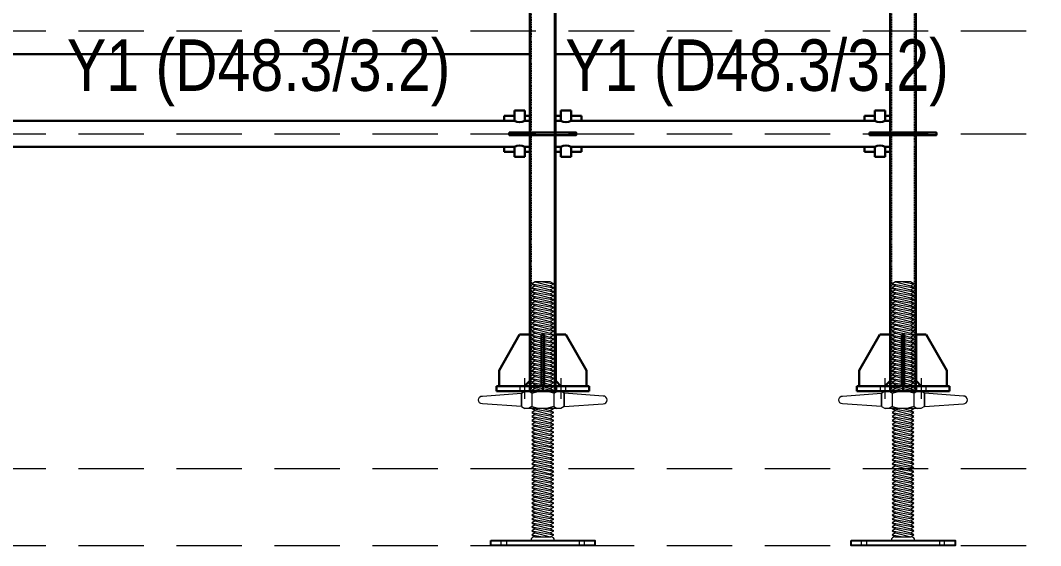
# Model space of a CAD drawing. Header units: millimetres. Extents: x 1500 to 3333, y 525 to 1954.
# Drawn here: x 2936.6 to 3134.8, y 1109.4 to 1211.4 of the extents above; entities that cross this region are included whole.
import ezdxf

# ---------------------------------------------------------------- set-up
doc = ezdxf.new("R2010")
doc.units = ezdxf.units.MM
for name, pattern in [('ACAD_ISO03W100', [30, 12, -18]), ('ACAD_ISO04W100', [30, 24, -3, 0, -3]), ('DASHED', [19.05, 12.7, -6.35]), ('HIDDEN2', [0.1875, 0.125, -0.0625])]:
    doc.linetypes.add(name, pattern=pattern)
for name, color, linetype, lineweight in [('AKS CIZGISI (BEYKENT)', 252, 'DASHED', 20), ('BOLT', 5, 'Continuous', 20), ('CHS 60.3x5.0', 171, 'Continuous', 20), ('OLCU (BEYKENT)', 14, 'Continuous', 20), ('Part', 2, 'Continuous', 25), ('Part_Hidden', 7, 'Continuous', 25), ('PLATE', 7, 'Continuous', 25), ('TOPUK TAHTASI', 9, 'Continuous', 15), ('WELD', 7, 'Continuous', 20), ('YATAY-KORKULUK', 210, 'ACAD_ISO04W100', 30), ('YAZI (BEYKENT)', 140, 'Continuous', 20)]:
    doc.layers.add(name, color=color, linetype=linetype, lineweight=lineweight)
doc.styles.add('YAZI (BEYKENT)', font='')
doc.styles.get('YAZI (BEYKENT)').set_extended_font_data('Bahnschrift Light Condensed')

# ---------------------------------------------------------------- blocks, each defined once
blk = doc.blocks.new('*U18')
at = {"layer": 'BOLT', "linetype": 'Continuous', "lineweight": 0}
for p, q in [((121.46, 32.5), (121.46, 28.5)), ((121.46, 32.5), (121.46, 28.5)), ((128.54, 32.5), (128.54, 28.5)), ((128.54, 32.5), (128.54, 28.5)), ((120.56, 31), (120.56, 30)), ((120.56, 31), (120.56, 30)), ((122.36, 31), (122.36, 30)), ((122.36, 31), (122.36, 30)), ((127.64, 31), (127.64, 30)), ((127.64, 31), (127.64, 30)), ((129.44, 31), (129.44, 30)), ((129.44, 31), (129.44, 30))]:
    blk.add_line(p, q, dxfattribs=at)
at = {"layer": 'BOLT', "ltscale": 0.04}
for p, q in [((120.84, 29.61), (121.52, 30)), ((122.88, 30), (121.52, 30)), ((122.88, 29.61), (122.2, 30)), ((122.88, 29.61), (124.29, 30)), ((127.12, 30), (122.88, 30)), ((127.12, 29.61), (125.71, 30)), ((127.12, 29.61), (127.8, 30)), ((128.48, 30), (127.12, 30)), ((129.16, 29.61), (128.48, 30)), ((120.84, 26.99), (120.84, 29.61)), ((122.88, 29.61), (122.88, 26.99)), ((127.12, 29.61), (127.12, 26.99)), ((129.16, 26.99), (129.16, 29.61)), ((120.84, 26.99), (121.52, 26.6)), ((128.48, 26.6), (121.52, 26.6)), ((122.88, 26.99), (122.2, 26.6)), ((122.88, 26.99), (124.29, 26.6)), ((122.88, 25.85), (127.12, 25.09)), ((122.98, 26.6), (127.12, 25.85)), ((123.54, 26.24), (126.46, 25.47)), ((125.07, 26.6), (126.46, 26.24)), ((127.12, 26.99), (125.71, 26.6)), ((127.12, 26.99), (127.8, 26.6)), ((129.16, 26.99), (128.48, 26.6)), ((122.88, 25.09), (127.12, 24.32)), ((122.88, 24.32), (127.12, 23.55)), ((123.54, 25.47), (126.46, 24.7)), ((123.54, 24.7), (126.46, 23.94)), ((123.54, 23.94), (126.46, 23.17)), ((122.88, 23.55), (127.12, 22.79)), ((122.88, 22.79), (127.12, 22.02)), ((122.88, 22.02), (127.12, 21.26)), ((123.54, 23.17), (126.46, 22.4)), ((123.54, 22.4), (126.46, 21.64)), ((122.88, 21.26), (127.12, 20.49)), ((122.88, 20.49), (127.12, 19.72)), ((123.54, 21.64), (126.46, 20.87)), ((123.54, 20.87), (126.46, 20.11)), ((123.54, 20.11), (126.46, 19.34)), ((122.88, 19.72), (127.12, 18.96)), ((122.88, 18.96), (127.12, 18.19)), ((122.88, 18.19), (127.12, 17.42)), ((123.54, 19.34), (126.46, 18.57)), ((123.54, 18.57), (126.46, 17.81)), ((122.88, 17.42), (127.12, 16.66)), ((122.88, 16.66), (127.12, 15.89)), ((122.88, 15.89), (127.12, 15.12)), ((123.54, 17.81), (126.46, 17.04)), ((123.54, 17.04), (126.46, 16.27)), ((123.54, 16.27), (126.46, 15.51)), ((122.88, 15.12), (127.12, 14.36)), ((122.88, 14.36), (127.12, 13.59)), ((123.54, 15.51), (126.46, 14.74)), ((123.54, 14.74), (126.46, 13.97)), ((123.54, 13.97), (126.46, 13.21)), ((122.88, 13.59), (127.12, 12.82)), ((122.88, 12.82), (127.12, 12.06)), ((122.88, 12.06), (127.12, 11.29)), ((123.54, 13.21), (126.46, 12.44)), ((123.54, 12.44), (126.46, 11.67)), ((122.88, 11.29), (127.12, 10.53)), ((122.88, 10.53), (127.12, 9.76)), ((123.54, 11.67), (126.46, 10.91)), ((123.54, 10.91), (126.46, 10.14)), ((123.54, 10.14), (126.46, 9.38)), ((122.88, 9.76), (127.12, 8.99)), ((122.88, 8.99), (127.12, 8.23)), ((122.88, 8.23), (127.12, 7.46)), ((123.54, 9.38), (126.46, 8.61)), ((123.54, 8.61), (126.46, 7.84)), ((122.88, 7.46), (127.12, 6.69)), ((122.88, 6.69), (127.12, 5.93)), ((123.54, 7.84), (126.46, 7.08)), ((123.54, 7.08), (126.46, 6.31)), ((123.54, 6.31), (126.46, 5.54)), ((122.88, 5.93), (127.12, 5.16)), ((122.88, 5.16), (127.12, 4.39)), ((122.88, 4.39), (127.12, 3.63)), ((123.54, 5.54), (126.46, 4.78)), ((123.54, 4.78), (126.46, 4.01)), ((123.54, 4.01), (126.46, 3.24)), ((122.88, 3.63), (127.12, 2.86)), ((122.88, 2.86), (127.12, 2.09)), ((122.88, 2.09), (124.96, 1.72)), ((123.54, 3.24), (126.46, 2.48)), ((123.54, 2.48), (126.44, 1.72)), ((123.43, 1.01), (126.57, 1.01))]:
    blk.add_line(p, q, dxfattribs=at)
for points in [[(120.84, 29.61), (120.84, 26.99), (113.26, 27.54, -1), (113.26, 29.06)], [(129.16, 29.61), (129.16, 26.99), (136.74, 27.54, 1), (136.74, 29.06)]]:
    blk.add_lwpolyline(points, format="xyb", close=True, dxfattribs=at)
for points in [[(123.54, 26.24), (122.88, 25.85), (123.54, 25.47)], [(122.91, 26.6), (123.54, 26.24)], [(126.46, 26.24), (127.09, 26.6)], [(126.46, 25.47), (127.12, 25.85), (126.46, 26.24)], [(123.54, 25.47), (122.88, 25.09), (123.54, 24.7)], [(123.54, 24.7), (122.88, 24.32), (123.54, 23.94)], [(123.54, 23.94), (122.88, 23.55), (123.54, 23.17)], [(126.46, 24.7), (127.12, 25.09), (126.46, 25.47)], [(126.46, 23.94), (127.12, 24.32), (126.46, 24.7)], [(126.46, 23.17), (127.12, 23.55), (126.46, 23.94)], [(123.54, 23.17), (122.88, 22.79), (123.54, 22.4)], [(123.54, 22.4), (122.88, 22.02), (123.54, 21.64)], [(126.46, 22.4), (127.12, 22.79), (126.46, 23.17)], [(126.46, 21.64), (127.12, 22.02), (126.46, 22.4)], [(123.54, 21.64), (122.88, 21.26), (123.54, 20.87)], [(123.54, 20.87), (122.88, 20.49), (123.54, 20.11)], [(123.54, 20.11), (122.88, 19.72), (123.54, 19.34)], [(126.46, 20.87), (127.12, 21.26), (126.46, 21.64)], [(126.46, 20.11), (127.12, 20.49), (126.46, 20.87)], [(126.46, 19.34), (127.12, 19.72), (126.46, 20.11)], [(123.54, 19.34), (122.88, 18.96), (123.54, 18.57)], [(123.54, 18.57), (122.88, 18.19), (123.54, 17.81)], [(126.46, 18.57), (127.12, 18.96), (126.46, 19.34)], [(126.46, 17.81), (127.12, 18.19), (126.46, 18.57)], [(123.54, 17.81), (122.88, 17.42), (123.54, 17.04)], [(123.54, 17.04), (122.88, 16.66), (123.54, 16.27)], [(123.54, 16.27), (122.88, 15.89), (123.54, 15.51)], [(126.46, 17.04), (127.12, 17.42), (126.46, 17.81)], [(126.46, 16.27), (127.12, 16.66), (126.46, 17.04)], [(126.46, 15.51), (127.12, 15.89), (126.46, 16.27)], [(123.54, 15.51), (122.88, 15.12), (123.54, 14.74)], [(123.54, 14.74), (122.88, 14.36), (123.54, 13.97)], [(123.54, 13.97), (122.88, 13.59), (123.54, 13.21)], [(126.46, 14.74), (127.12, 15.12), (126.46, 15.51)], [(126.46, 13.97), (127.12, 14.36), (126.46, 14.74)], [(126.46, 13.21), (127.12, 13.59), (126.46, 13.97)], [(123.54, 13.21), (122.88, 12.82), (123.54, 12.44)], [(123.54, 12.44), (122.88, 12.06), (123.54, 11.67)], [(126.46, 12.44), (127.12, 12.82), (126.46, 13.21)], [(126.46, 11.67), (127.12, 12.06), (126.46, 12.44)], [(123.54, 11.67), (122.88, 11.29), (123.54, 10.91)], [(123.54, 10.91), (122.88, 10.53), (123.54, 10.14)], [(123.54, 10.14), (122.88, 9.76), (123.54, 9.38)], [(126.46, 10.91), (127.12, 11.29), (126.46, 11.67)], [(126.46, 10.14), (127.12, 10.53), (126.46, 10.91)], [(126.46, 9.38), (127.12, 9.76), (126.46, 10.14)], [(123.54, 9.38), (122.88, 8.99), (123.54, 8.61)], [(123.54, 8.61), (122.88, 8.23), (123.54, 7.84)], [(126.46, 8.61), (127.12, 8.99), (126.46, 9.38)], [(126.46, 7.84), (127.12, 8.23), (126.46, 8.61)], [(123.54, 7.84), (122.88, 7.46), (123.54, 7.08)], [(123.54, 7.08), (122.88, 6.69), (123.54, 6.31)], [(123.54, 6.31), (122.88, 5.93), (123.54, 5.54)], [(126.46, 7.08), (127.12, 7.46), (126.46, 7.84)], [(126.46, 6.31), (127.12, 6.69), (126.46, 7.08)], [(126.46, 5.54), (127.12, 5.93), (126.46, 6.31)], [(123.54, 5.54), (122.88, 5.16), (123.54, 4.78)], [(123.54, 4.78), (122.88, 4.39), (123.54, 4.01)], [(123.54, 4.01), (122.88, 3.63), (123.54, 3.24)], [(126.46, 4.78), (127.12, 5.16), (126.46, 5.54)], [(126.46, 4.01), (127.12, 4.39), (126.46, 4.78)], [(126.46, 3.24), (127.12, 3.63), (126.46, 4.01)], [(123.54, 3.24), (122.88, 2.86), (123.54, 2.48)], [(123.54, 2.48), (122.88, 2.09), (123.53, 1.72)], [(126.46, 2.48), (127.12, 2.86), (126.46, 3.24)], [(126.47, 1.72), (127.12, 2.09), (126.46, 2.48)]]:
    blk.add_lwpolyline(points, dxfattribs=at)
at = {"layer": 'CHS 60.3x5.0', "color": 8, "linetype": 'ACAD_ISO03W100', "lineweight": 9, "ltscale": 0.5}
for p, q in [((122.88, 50.83), (127.12, 50.07)), ((122.88, 50.07), (127.12, 49.3)), ((123.54, 51.22), (126.46, 50.45)), ((123.54, 50.45), (126.46, 49.69)), ((123.54, 49.69), (126.46, 48.92)), ((125, 51.22), (127.12, 50.83)), ((122.88, 49.3), (127.12, 48.54)), ((122.88, 48.54), (127.12, 47.77)), ((122.88, 47.77), (127.12, 47)), ((123.54, 48.92), (126.46, 48.15)), ((123.54, 48.15), (126.46, 47.39)), ((122.88, 47), (127.12, 46.24)), ((122.88, 46.24), (127.12, 45.47)), ((123.54, 47.39), (126.46, 46.62)), ((123.54, 46.62), (126.46, 45.85)), ((123.54, 45.85), (126.46, 45.09)), ((122.88, 45.47), (127.12, 44.7)), ((122.88, 44.7), (127.12, 43.94)), ((122.88, 43.94), (127.12, 43.17)), ((123.54, 45.09), (126.46, 44.32)), ((123.54, 44.32), (126.46, 43.55)), ((122.88, 43.17), (127.12, 42.4)), ((122.88, 42.4), (127.12, 41.64)), ((122.88, 41.64), (127.12, 40.87)), ((123.54, 43.55), (126.46, 42.79)), ((123.54, 42.79), (126.46, 42.02)), ((123.54, 42.02), (126.46, 41.25)), ((122.88, 40.87), (127.12, 40.1)), ((122.88, 40.1), (127.12, 39.34)), ((123.54, 41.25), (126.46, 40.49)), ((123.54, 40.49), (126.46, 39.72)), ((123.54, 39.72), (126.46, 38.96)), ((122.88, 39.34), (127.12, 38.57)), ((122.88, 38.57), (127.12, 37.81)), ((122.88, 37.81), (127.12, 37.04)), ((123.54, 38.96), (126.46, 38.19)), ((123.54, 38.19), (126.46, 37.42)), ((122.88, 37.04), (127.12, 36.27)), ((122.88, 36.27), (127.12, 35.51)), ((123.54, 37.42), (126.46, 36.66)), ((123.54, 36.66), (126.46, 35.89)), ((123.54, 35.89), (126.46, 35.12)), ((122.88, 35.51), (127.12, 34.74)), ((122.88, 34.74), (127.12, 33.97)), ((122.88, 33.97), (127.12, 33.21)), ((123.54, 35.12), (126.46, 34.36)), ((123.54, 34.36), (126.46, 33.59)), ((122.88, 33.21), (127.12, 32.44)), ((122.88, 32.44), (127.12, 31.67)), ((123.54, 33.59), (126.46, 32.82)), ((123.54, 32.82), (126.46, 32.06)), ((123.54, 32.06), (126.46, 31.29)), ((122.88, 31.67), (127.12, 30.91)), ((122.88, 30.91), (127.12, 30.14)), ((122.88, 30.14), (123.66, 30)), ((123.54, 31.29), (126.46, 30.52)), ((123.54, 30.52), (125.54, 30))]:
    blk.add_line(p, q, dxfattribs=at)
for points in [[(123.54, 51.22), (122.88, 50.83), (123.54, 50.45)], [(123.54, 50.45), (122.88, 50.07), (123.54, 49.69)], [(123.54, 49.69), (122.88, 49.3), (123.54, 48.92)], [(126.46, 50.45), (127.12, 50.83), (126.46, 51.22), (123.54, 51.22)], [(126.46, 49.69), (127.12, 50.07), (126.46, 50.45)], [(126.46, 48.92), (127.12, 49.3), (126.46, 49.69)], [(123.54, 48.92), (122.88, 48.54), (123.54, 48.15)], [(123.54, 48.15), (122.88, 47.77), (123.54, 47.39)], [(126.46, 48.15), (127.12, 48.54), (126.46, 48.92)], [(126.46, 47.39), (127.12, 47.77), (126.46, 48.15)], [(123.54, 47.39), (122.88, 47), (123.54, 46.62)], [(123.54, 46.62), (122.88, 46.24), (123.54, 45.85)], [(123.54, 45.85), (122.88, 45.47), (123.54, 45.09)], [(126.46, 46.62), (127.12, 47), (126.46, 47.39)], [(126.46, 45.85), (127.12, 46.24), (126.46, 46.62)], [(126.46, 45.09), (127.12, 45.47), (126.46, 45.85)], [(123.54, 45.09), (122.88, 44.7), (123.54, 44.32)], [(123.54, 44.32), (122.88, 43.94), (123.54, 43.55)], [(126.46, 44.32), (127.12, 44.7), (126.46, 45.09)], [(126.46, 43.55), (127.12, 43.94), (126.46, 44.32)], [(123.54, 43.55), (122.88, 43.17), (123.54, 42.79)], [(123.54, 42.79), (122.88, 42.4), (123.54, 42.02)], [(123.54, 42.02), (122.88, 41.64), (123.54, 41.25)], [(126.46, 42.79), (127.12, 43.17), (126.46, 43.55)], [(126.46, 42.02), (127.12, 42.4), (126.46, 42.79)], [(126.46, 41.25), (127.12, 41.64), (126.46, 42.02)], [(123.54, 41.25), (122.88, 40.87), (123.54, 40.49)], [(123.54, 40.49), (122.88, 40.1), (123.54, 39.72)], [(123.54, 39.72), (122.88, 39.34), (123.54, 38.96)], [(126.46, 40.49), (127.12, 40.87), (126.46, 41.25)], [(126.46, 39.72), (127.12, 40.1), (126.46, 40.49)], [(126.46, 38.96), (127.12, 39.34), (126.46, 39.72)], [(123.54, 38.96), (122.88, 38.57), (123.54, 38.19)], [(123.54, 38.19), (122.88, 37.81), (123.54, 37.42)], [(126.46, 38.19), (127.12, 38.57), (126.46, 38.96)], [(126.46, 37.42), (127.12, 37.81), (126.46, 38.19)], [(123.54, 37.42), (122.88, 37.04), (123.54, 36.66)], [(123.54, 36.66), (122.88, 36.27), (123.54, 35.89)], [(123.54, 35.89), (122.88, 35.51), (123.54, 35.12)], [(126.46, 36.66), (127.12, 37.04), (126.46, 37.42)], [(126.46, 35.89), (127.12, 36.27), (126.46, 36.66)], [(126.46, 35.12), (127.12, 35.51), (126.46, 35.89)], [(123.54, 35.12), (122.88, 34.74), (123.54, 34.36)], [(123.54, 34.36), (122.88, 33.97), (123.54, 33.59)], [(126.46, 34.36), (127.12, 34.74), (126.46, 35.12)], [(126.46, 33.59), (127.12, 33.97), (126.46, 34.36)], [(123.54, 33.59), (122.88, 33.21), (123.54, 32.82)], [(123.54, 32.82), (122.88, 32.44), (123.54, 32.06)], [(123.54, 32.06), (122.88, 31.67), (123.54, 31.29)], [(126.46, 32.82), (127.12, 33.21), (126.46, 33.59)], [(126.46, 32.06), (127.12, 32.44), (126.46, 32.82)], [(126.46, 31.29), (127.12, 31.67), (126.46, 32.06)], [(123.54, 31.29), (122.88, 30.91), (123.54, 30.52)], [(123.54, 30.52), (122.88, 30.14), (123.12, 30)], [(126.46, 30.52), (127.12, 30.91), (126.46, 31.29)], [(126.88, 30), (127.12, 30.14), (126.46, 30.52)], [(116.92, 1.01), (117.93, 1.01), (117.93, 0), (116.92, 0), (116.92, 1.01)], [(133.08, 1.01), (132.07, 1.01), (132.07, 0), (133.08, 0), (133.08, 1.01)]]:
    blk.add_lwpolyline(points, dxfattribs=at)
at = {"layer": 'Part', "color": 4, "linetype": 'Continuous', "lineweight": 30}
for p, q in [((120.5, 41), (116.5, 34)), ((122.48, 41), (120.5, 41)), ((122.48, 32), (122.48, 41)), ((124.75, 31), (124.75, 41)), ((124.75, 41), (125.25, 41)), ((125.25, 41), (125.25, 31)), ((129.5, 41), (127.52, 41)), ((127.52, 41), (127.52, 32)), ((129.5, 41), (133.5, 34)), ((116.5, 34), (116.5, 31)), ((124.75, 34), (125.25, 34)), ((133.5, 34), (133.5, 31)), ((121.48, 31), (122.48, 32)), ((128.52, 31), (127.52, 32)), ((116, 30), (116, 31)), ((116, 31), (134, 31)), ((116, 30), (134, 30)), ((125, 30), (125, 31)), ((134, 30), (134, 31))]:
    blk.add_line(p, q, dxfattribs=at)
for points in [[(122.5, 30), (127.5, 30), (127.5, 305), (122.5, 305)], [(118.5, 80.25), (131.5, 80.25), (131.5, 79.75), (118.5, 79.75)]]:
    blk.add_lwpolyline(points, close=True, dxfattribs=at)
at = {"layer": 'Part_Hidden', "color": 8, "linetype": 'HIDDEN2', "lineweight": 15}
for p, q in [((124.75, 41), (124.75, 31)), ((125.25, 41), (124.75, 41)), ((125.25, 31), (125.25, 41)), ((124.75, 34), (125.25, 34)), ((125.25, 32), (124.75, 32)), ((125.25, 32), (124.75, 32)), ((116.5, 31), (121.48, 31)), ((122.5, 31), (127.5, 31)), ((125.25, 31), (124.75, 31)), ((124.75, 31), (125.25, 31)), ((133.5, 31), (128.52, 31))]:
    blk.add_line(p, q, dxfattribs=at)
blk.add_lwpolyline([(122.75, 30), (127.25, 30), (127.25, 305), (122.75, 305)], close=True, dxfattribs=at)
at = {"layer": 'PLATE', "ltscale": 0.5}
blk.add_lwpolyline([(114.9, 1.01), (135.1, 1.01), (135.1, 0), (114.9, 0), (114.9, 1.01)], dxfattribs=at)
at = {"layer": 'TOPUK TAHTASI', "linetype": 'Continuous', "lineweight": 30}
blk.add_line((2.5, 95.5), (122.5, 95.5), dxfattribs=at)
at = {"layer": 'WELD', "ltscale": 0.5}
blk.add_lwpolyline([(123.43, 1.72), (126.57, 1.72)], dxfattribs=at)
for centre, start, end in [((123.43, 1.01), 90, 180), ((126.57, 1.01), 0, 90)]:
    blk.add_arc(centre, 0.707, start, end, dxfattribs=at)
at = {"layer": 'YATAY-KORKULUK', "linetype": 'Continuous', "lineweight": 30}
for p, q in [((119.5, 83.5), (117.5, 83.5)), ((117.5, 82.5), (117.5, 83.5)), ((119.5, 82.5), (119.5, 84.5)), ((121.5, 84.5), (119.5, 84.5)), ((121.5, 82.5), (121.5, 84.5)), ((122.5, 83.5), (121.5, 83.5)), ((5.5, 82.5), (119.5, 82.5)), ((121.5, 82.5), (122.5, 82.5)), ((122.5, 82.5), (121.5, 82.5)), ((5.5, 77.5), (119.5, 77.5)), ((117.5, 77.5), (117.5, 76.5)), ((119.5, 77.5), (119.5, 75.5)), ((121.5, 77.5), (122.5, 77.5)), ((122.5, 77.5), (121.5, 77.5)), ((122.5, 77.5), (121.5, 77.5)), ((121.5, 77.5), (121.5, 75.5)), ((119.5, 76.5), (117.5, 76.5)), ((121.5, 75.5), (119.5, 75.5)), ((122.5, 76.5), (121.5, 76.5))]:
    blk.add_line(p, q, dxfattribs=at)
for centre, start, end in [((120.5, 84.37), 241.9275, 298.0725), ((120.5, 75.62), 61.9275, 118.0725)]:
    blk.add_arc(centre, 2.12, start, end, dxfattribs=at)
blk = doc.blocks.new('*U27')
at = {"layer": 'BOLT', "linetype": 'Continuous', "lineweight": 0}
for p, q in [((-3.54, 32.5), (-3.54, 28.5)), ((-3.54, 32.5), (-3.54, 28.5)), ((3.54, 32.5), (3.54, 28.5)), ((3.54, 32.5), (3.54, 28.5)), ((66.46, 32.5), (66.46, 28.5)), ((66.46, 32.5), (66.46, 28.5)), ((73.54, 32.5), (73.54, 28.5)), ((73.54, 32.5), (73.54, 28.5)), ((-4.44, 31), (-4.44, 30)), ((-4.44, 31), (-4.44, 30)), ((-2.64, 31), (-2.64, 30)), ((-2.64, 31), (-2.64, 30)), ((2.64, 31), (2.64, 30)), ((2.64, 31), (2.64, 30)), ((4.44, 31), (4.44, 30)), ((4.44, 31), (4.44, 30)), ((65.56, 31), (65.56, 30)), ((65.56, 31), (65.56, 30)), ((67.36, 31), (67.36, 30)), ((67.36, 31), (67.36, 30)), ((72.64, 31), (72.64, 30)), ((72.64, 31), (72.64, 30)), ((74.44, 31), (74.44, 30)), ((74.44, 31), (74.44, 30))]:
    blk.add_line(p, q, dxfattribs=at)
at = {"layer": 'BOLT', "ltscale": 0.04}
for p, q in [((-4.16, 29.61), (-3.48, 30)), ((-2.12, 30), (-3.48, 30)), ((-2.12, 29.61), (-2.8, 30)), ((-2.12, 29.61), (-0.71, 30)), ((2.12, 30), (-2.12, 30)), ((2.12, 29.61), (0.71, 30)), ((2.12, 29.61), (2.8, 30)), ((3.48, 30), (2.12, 30)), ((4.16, 29.61), (3.48, 30)), ((65.84, 29.61), (66.52, 30)), ((67.88, 30), (66.52, 30)), ((67.88, 29.61), (67.2, 30)), ((67.88, 29.61), (69.29, 30)), ((72.12, 30), (67.88, 30)), ((72.12, 29.61), (70.71, 30)), ((72.12, 29.61), (72.8, 30)), ((73.48, 30), (72.12, 30)), ((74.16, 29.61), (73.48, 30)), ((-4.16, 26.99), (-4.16, 29.61)), ((-2.12, 29.61), (-2.12, 26.99)), ((2.12, 29.61), (2.12, 26.99)), ((4.16, 26.99), (4.16, 29.61)), ((65.84, 26.99), (65.84, 29.61)), ((67.88, 29.61), (67.88, 26.99)), ((72.12, 29.61), (72.12, 26.99)), ((74.16, 26.99), (74.16, 29.61)), ((-4.16, 26.99), (-3.48, 26.6)), ((3.48, 26.6), (-3.48, 26.6)), ((-2.12, 26.99), (-2.8, 26.6)), ((-2.12, 26.99), (-0.71, 26.6)), ((-2.12, 25.85), (2.12, 25.09)), ((-2.02, 26.6), (2.12, 25.85)), ((-1.46, 26.24), (1.46, 25.47)), ((0.07, 26.6), (1.46, 26.24)), ((2.12, 26.99), (0.71, 26.6)), ((2.12, 26.99), (2.8, 26.6)), ((4.16, 26.99), (3.48, 26.6)), ((65.84, 26.99), (66.52, 26.6)), ((73.48, 26.6), (66.52, 26.6)), ((67.88, 26.99), (67.2, 26.6)), ((67.88, 26.99), (69.29, 26.6)), ((67.88, 25.85), (72.12, 25.09)), ((67.98, 26.6), (72.12, 25.85)), ((68.54, 26.24), (71.46, 25.47)), ((70.07, 26.6), (71.46, 26.24)), ((72.12, 26.99), (70.71, 26.6)), ((72.12, 26.99), (72.8, 26.6)), ((74.16, 26.99), (73.48, 26.6)), ((-2.12, 25.09), (2.12, 24.32)), ((-2.12, 24.32), (2.12, 23.55)), ((-1.46, 25.47), (1.46, 24.7)), ((-1.46, 24.7), (1.46, 23.94)), ((-1.46, 23.94), (1.46, 23.17)), ((67.88, 25.09), (72.12, 24.32)), ((67.88, 24.32), (72.12, 23.55)), ((68.54, 25.47), (71.46, 24.7)), ((68.54, 24.7), (71.46, 23.94)), ((68.54, 23.94), (71.46, 23.17)), ((-2.12, 23.55), (2.12, 22.79)), ((-2.12, 22.79), (2.12, 22.02)), ((-2.12, 22.02), (2.12, 21.26)), ((-1.46, 23.17), (1.46, 22.4)), ((-1.46, 22.4), (1.46, 21.64)), ((67.88, 23.55), (72.12, 22.79)), ((67.88, 22.79), (72.12, 22.02)), ((67.88, 22.02), (72.12, 21.26)), ((68.54, 23.17), (71.46, 22.4)), ((68.54, 22.4), (71.46, 21.64)), ((-2.12, 21.26), (2.12, 20.49)), ((-2.12, 20.49), (2.12, 19.72)), ((-1.46, 21.64), (1.46, 20.87)), ((-1.46, 20.87), (1.46, 20.11)), ((-1.46, 20.11), (1.46, 19.34)), ((67.88, 21.26), (72.12, 20.49)), ((67.88, 20.49), (72.12, 19.72)), ((68.54, 21.64), (71.46, 20.87)), ((68.54, 20.87), (71.46, 20.11)), ((68.54, 20.11), (71.46, 19.34)), ((-2.12, 19.72), (2.12, 18.96)), ((-2.12, 18.96), (2.12, 18.19)), ((-2.12, 18.19), (2.12, 17.42)), ((-1.46, 19.34), (1.46, 18.57)), ((-1.46, 18.57), (1.46, 17.81)), ((67.88, 19.72), (72.12, 18.96)), ((67.88, 18.96), (72.12, 18.19)), ((67.88, 18.19), (72.12, 17.42)), ((68.54, 19.34), (71.46, 18.57)), ((68.54, 18.57), (71.46, 17.81)), ((-2.12, 17.42), (2.12, 16.66)), ((-2.12, 16.66), (2.12, 15.89)), ((-2.12, 15.89), (2.12, 15.12)), ((-1.46, 17.81), (1.46, 17.04)), ((-1.46, 17.04), (1.46, 16.27)), ((-1.46, 16.27), (1.46, 15.51)), ((67.88, 17.42), (72.12, 16.66)), ((67.88, 16.66), (72.12, 15.89)), ((67.88, 15.89), (72.12, 15.12)), ((68.54, 17.81), (71.46, 17.04)), ((68.54, 17.04), (71.46, 16.27)), ((68.54, 16.27), (71.46, 15.51)), ((-2.12, 15.12), (2.12, 14.36)), ((-2.12, 14.36), (2.12, 13.59)), ((-1.46, 15.51), (1.46, 14.74)), ((-1.46, 14.74), (1.46, 13.97)), ((-1.46, 13.97), (1.46, 13.21)), ((67.88, 15.12), (72.12, 14.36)), ((67.88, 14.36), (72.12, 13.59)), ((68.54, 15.51), (71.46, 14.74)), ((68.54, 14.74), (71.46, 13.97)), ((68.54, 13.97), (71.46, 13.21)), ((-2.12, 13.59), (2.12, 12.82)), ((-2.12, 12.82), (2.12, 12.06)), ((-2.12, 12.06), (2.12, 11.29)), ((-1.46, 13.21), (1.46, 12.44)), ((-1.46, 12.44), (1.46, 11.67)), ((67.88, 13.59), (72.12, 12.82)), ((67.88, 12.82), (72.12, 12.06)), ((67.88, 12.06), (72.12, 11.29)), ((68.54, 13.21), (71.46, 12.44)), ((68.54, 12.44), (71.46, 11.67)), ((-2.12, 11.29), (2.12, 10.53)), ((-2.12, 10.53), (2.12, 9.76)), ((-1.46, 11.67), (1.46, 10.91)), ((-1.46, 10.91), (1.46, 10.14)), ((-1.46, 10.14), (1.46, 9.38)), ((67.88, 11.29), (72.12, 10.53)), ((67.88, 10.53), (72.12, 9.76)), ((68.54, 11.67), (71.46, 10.91)), ((68.54, 10.91), (71.46, 10.14)), ((68.54, 10.14), (71.46, 9.38)), ((-2.12, 9.76), (2.12, 8.99)), ((-2.12, 8.99), (2.12, 8.23)), ((-2.12, 8.23), (2.12, 7.46)), ((-1.46, 9.38), (1.46, 8.61)), ((-1.46, 8.61), (1.46, 7.84)), ((67.88, 9.76), (72.12, 8.99)), ((67.88, 8.99), (72.12, 8.23)), ((67.88, 8.23), (72.12, 7.46)), ((68.54, 9.38), (71.46, 8.61)), ((68.54, 8.61), (71.46, 7.84)), ((-2.12, 7.46), (2.12, 6.69)), ((-2.12, 6.69), (2.12, 5.93)), ((-1.46, 7.84), (1.46, 7.08)), ((-1.46, 7.08), (1.46, 6.31)), ((-1.46, 6.31), (1.46, 5.54)), ((67.88, 7.46), (72.12, 6.69)), ((67.88, 6.69), (72.12, 5.93)), ((68.54, 7.84), (71.46, 7.08)), ((68.54, 7.08), (71.46, 6.31)), ((68.54, 6.31), (71.46, 5.54)), ((-2.12, 5.93), (2.12, 5.16)), ((-2.12, 5.16), (2.12, 4.39)), ((-2.12, 4.39), (2.12, 3.63)), ((-1.46, 5.54), (1.46, 4.78)), ((-1.46, 4.78), (1.46, 4.01)), ((-1.46, 4.01), (1.46, 3.24)), ((67.88, 5.93), (72.12, 5.16)), ((67.88, 5.16), (72.12, 4.39)), ((67.88, 4.39), (72.12, 3.63)), ((68.54, 5.54), (71.46, 4.78)), ((68.54, 4.78), (71.46, 4.01)), ((68.54, 4.01), (71.46, 3.24)), ((-2.12, 3.63), (2.12, 2.86)), ((-2.12, 2.86), (2.12, 2.09)), ((-2.12, 2.09), (-0.04, 1.72)), ((-1.46, 3.24), (1.46, 2.48)), ((-1.46, 2.48), (1.44, 1.72)), ((67.88, 3.63), (72.12, 2.86)), ((67.88, 2.86), (72.12, 2.09)), ((67.88, 2.09), (69.96, 1.72)), ((68.54, 3.24), (71.46, 2.48)), ((68.54, 2.48), (71.44, 1.72)), ((-1.57, 1.01), (1.57, 1.01)), ((68.43, 1.01), (71.57, 1.01))]:
    blk.add_line(p, q, dxfattribs=at)
for points in [[(-4.16, 29.61), (-4.16, 26.99), (-11.74, 27.54, -1), (-11.74, 29.06)], [(4.16, 29.61), (4.16, 26.99), (11.74, 27.54, 1), (11.74, 29.06)], [(65.84, 29.61), (65.84, 26.99), (58.26, 27.54, -1), (58.26, 29.06)], [(74.16, 29.61), (74.16, 26.99), (81.74, 27.54, 1), (81.74, 29.06)]]:
    blk.add_lwpolyline(points, format="xyb", close=True, dxfattribs=at)
for points in [[(-1.46, 26.24), (-2.12, 25.85), (-1.46, 25.47)], [(-2.09, 26.6), (-1.46, 26.24)], [(1.46, 26.24), (2.09, 26.6)], [(1.46, 25.47), (2.12, 25.85), (1.46, 26.24)], [(68.54, 26.24), (67.88, 25.85), (68.54, 25.47)], [(67.91, 26.6), (68.54, 26.24)], [(71.46, 26.24), (72.09, 26.6)], [(71.46, 25.47), (72.12, 25.85), (71.46, 26.24)], [(-1.46, 25.47), (-2.12, 25.09), (-1.46, 24.7)], [(-1.46, 24.7), (-2.12, 24.32), (-1.46, 23.94)], [(-1.46, 23.94), (-2.12, 23.55), (-1.46, 23.17)], [(1.46, 24.7), (2.12, 25.09), (1.46, 25.47)], [(1.46, 23.94), (2.12, 24.32), (1.46, 24.7)], [(1.46, 23.17), (2.12, 23.55), (1.46, 23.94)], [(68.54, 25.47), (67.88, 25.09), (68.54, 24.7)], [(68.54, 24.7), (67.88, 24.32), (68.54, 23.94)], [(68.54, 23.94), (67.88, 23.55), (68.54, 23.17)], [(71.46, 24.7), (72.12, 25.09), (71.46, 25.47)], [(71.46, 23.94), (72.12, 24.32), (71.46, 24.7)], [(71.46, 23.17), (72.12, 23.55), (71.46, 23.94)], [(-1.46, 23.17), (-2.12, 22.79), (-1.46, 22.4)], [(-1.46, 22.4), (-2.12, 22.02), (-1.46, 21.64)], [(1.46, 22.4), (2.12, 22.79), (1.46, 23.17)], [(1.46, 21.64), (2.12, 22.02), (1.46, 22.4)], [(68.54, 23.17), (67.88, 22.79), (68.54, 22.4)], [(68.54, 22.4), (67.88, 22.02), (68.54, 21.64)], [(71.46, 22.4), (72.12, 22.79), (71.46, 23.17)], [(71.46, 21.64), (72.12, 22.02), (71.46, 22.4)], [(-1.46, 21.64), (-2.12, 21.26), (-1.46, 20.87)], [(-1.46, 20.87), (-2.12, 20.49), (-1.46, 20.11)], [(-1.46, 20.11), (-2.12, 19.72), (-1.46, 19.34)], [(1.46, 20.87), (2.12, 21.26), (1.46, 21.64)], [(1.46, 20.11), (2.12, 20.49), (1.46, 20.87)], [(1.46, 19.34), (2.12, 19.72), (1.46, 20.11)], [(68.54, 21.64), (67.88, 21.26), (68.54, 20.87)], [(68.54, 20.87), (67.88, 20.49), (68.54, 20.11)], [(68.54, 20.11), (67.88, 19.72), (68.54, 19.34)], [(71.46, 20.87), (72.12, 21.26), (71.46, 21.64)], [(71.46, 20.11), (72.12, 20.49), (71.46, 20.87)], [(71.46, 19.34), (72.12, 19.72), (71.46, 20.11)], [(-1.46, 19.34), (-2.12, 18.96), (-1.46, 18.57)], [(-1.46, 18.57), (-2.12, 18.19), (-1.46, 17.81)], [(1.46, 18.57), (2.12, 18.96), (1.46, 19.34)], [(1.46, 17.81), (2.12, 18.19), (1.46, 18.57)], [(68.54, 19.34), (67.88, 18.96), (68.54, 18.57)], [(68.54, 18.57), (67.88, 18.19), (68.54, 17.81)], [(71.46, 18.57), (72.12, 18.96), (71.46, 19.34)], [(71.46, 17.81), (72.12, 18.19), (71.46, 18.57)], [(-1.46, 17.81), (-2.12, 17.42), (-1.46, 17.04)], [(-1.46, 17.04), (-2.12, 16.66), (-1.46, 16.27)], [(-1.46, 16.27), (-2.12, 15.89), (-1.46, 15.51)], [(1.46, 17.04), (2.12, 17.42), (1.46, 17.81)], [(1.46, 16.27), (2.12, 16.66), (1.46, 17.04)], [(1.46, 15.51), (2.12, 15.89), (1.46, 16.27)], [(68.54, 17.81), (67.88, 17.42), (68.54, 17.04)], [(68.54, 17.04), (67.88, 16.66), (68.54, 16.27)], [(68.54, 16.27), (67.88, 15.89), (68.54, 15.51)], [(71.46, 17.04), (72.12, 17.42), (71.46, 17.81)], [(71.46, 16.27), (72.12, 16.66), (71.46, 17.04)], [(71.46, 15.51), (72.12, 15.89), (71.46, 16.27)], [(-1.46, 15.51), (-2.12, 15.12), (-1.46, 14.74)], [(-1.46, 14.74), (-2.12, 14.36), (-1.46, 13.97)], [(-1.46, 13.97), (-2.12, 13.59), (-1.46, 13.21)], [(1.46, 14.74), (2.12, 15.12), (1.46, 15.51)], [(1.46, 13.97), (2.12, 14.36), (1.46, 14.74)], [(1.46, 13.21), (2.12, 13.59), (1.46, 13.97)], [(68.54, 15.51), (67.88, 15.12), (68.54, 14.74)], [(68.54, 14.74), (67.88, 14.36), (68.54, 13.97)], [(68.54, 13.97), (67.88, 13.59), (68.54, 13.21)], [(71.46, 14.74), (72.12, 15.12), (71.46, 15.51)], [(71.46, 13.97), (72.12, 14.36), (71.46, 14.74)], [(71.46, 13.21), (72.12, 13.59), (71.46, 13.97)], [(-1.46, 13.21), (-2.12, 12.82), (-1.46, 12.44)], [(-1.46, 12.44), (-2.12, 12.06), (-1.46, 11.67)], [(1.46, 12.44), (2.12, 12.82), (1.46, 13.21)], [(1.46, 11.67), (2.12, 12.06), (1.46, 12.44)], [(68.54, 13.21), (67.88, 12.82), (68.54, 12.44)], [(68.54, 12.44), (67.88, 12.06), (68.54, 11.67)], [(71.46, 12.44), (72.12, 12.82), (71.46, 13.21)], [(71.46, 11.67), (72.12, 12.06), (71.46, 12.44)], [(-1.46, 11.67), (-2.12, 11.29), (-1.46, 10.91)], [(-1.46, 10.91), (-2.12, 10.53), (-1.46, 10.14)], [(-1.46, 10.14), (-2.12, 9.76), (-1.46, 9.38)], [(1.46, 10.91), (2.12, 11.29), (1.46, 11.67)], [(1.46, 10.14), (2.12, 10.53), (1.46, 10.91)], [(1.46, 9.38), (2.12, 9.76), (1.46, 10.14)], [(68.54, 11.67), (67.88, 11.29), (68.54, 10.91)], [(68.54, 10.91), (67.88, 10.53), (68.54, 10.14)], [(68.54, 10.14), (67.88, 9.76), (68.54, 9.38)], [(71.46, 10.91), (72.12, 11.29), (71.46, 11.67)], [(71.46, 10.14), (72.12, 10.53), (71.46, 10.91)], [(71.46, 9.38), (72.12, 9.76), (71.46, 10.14)], [(-1.46, 9.38), (-2.12, 8.99), (-1.46, 8.61)], [(-1.46, 8.61), (-2.12, 8.23), (-1.46, 7.84)], [(1.46, 8.61), (2.12, 8.99), (1.46, 9.38)], [(1.46, 7.84), (2.12, 8.23), (1.46, 8.61)], [(68.54, 9.38), (67.88, 8.99), (68.54, 8.61)], [(68.54, 8.61), (67.88, 8.23), (68.54, 7.84)], [(71.46, 8.61), (72.12, 8.99), (71.46, 9.38)], [(71.46, 7.84), (72.12, 8.23), (71.46, 8.61)], [(-1.46, 7.84), (-2.12, 7.46), (-1.46, 7.08)], [(-1.46, 7.08), (-2.12, 6.69), (-1.46, 6.31)], [(-1.46, 6.31), (-2.12, 5.93), (-1.46, 5.54)], [(1.46, 7.08), (2.12, 7.46), (1.46, 7.84)], [(1.46, 6.31), (2.12, 6.69), (1.46, 7.08)], [(1.46, 5.54), (2.12, 5.93), (1.46, 6.31)], [(68.54, 7.84), (67.88, 7.46), (68.54, 7.08)], [(68.54, 7.08), (67.88, 6.69), (68.54, 6.31)], [(68.54, 6.31), (67.88, 5.93), (68.54, 5.54)], [(71.46, 7.08), (72.12, 7.46), (71.46, 7.84)], [(71.46, 6.31), (72.12, 6.69), (71.46, 7.08)], [(71.46, 5.54), (72.12, 5.93), (71.46, 6.31)], [(-1.46, 5.54), (-2.12, 5.16), (-1.46, 4.78)], [(-1.46, 4.78), (-2.12, 4.39), (-1.46, 4.01)], [(-1.46, 4.01), (-2.12, 3.63), (-1.46, 3.24)], [(1.46, 4.78), (2.12, 5.16), (1.46, 5.54)], [(1.46, 4.01), (2.12, 4.39), (1.46, 4.78)], [(1.46, 3.24), (2.12, 3.63), (1.46, 4.01)], [(68.54, 5.54), (67.88, 5.16), (68.54, 4.78)], [(68.54, 4.78), (67.88, 4.39), (68.54, 4.01)], [(68.54, 4.01), (67.88, 3.63), (68.54, 3.24)], [(71.46, 4.78), (72.12, 5.16), (71.46, 5.54)], [(71.46, 4.01), (72.12, 4.39), (71.46, 4.78)], [(71.46, 3.24), (72.12, 3.63), (71.46, 4.01)], [(-1.46, 3.24), (-2.12, 2.86), (-1.46, 2.48)], [(-1.46, 2.48), (-2.12, 2.09), (-1.47, 1.72)], [(1.46, 2.48), (2.12, 2.86), (1.46, 3.24)], [(1.47, 1.72), (2.12, 2.09), (1.46, 2.48)], [(68.54, 3.24), (67.88, 2.86), (68.54, 2.48)], [(68.54, 2.48), (67.88, 2.09), (68.53, 1.72)], [(71.46, 2.48), (72.12, 2.86), (71.46, 3.24)], [(71.47, 1.72), (72.12, 2.09), (71.46, 2.48)]]:
    blk.add_lwpolyline(points, dxfattribs=at)
at = {"layer": 'CHS 60.3x5.0', "color": 8, "linetype": 'ACAD_ISO03W100', "lineweight": 9, "ltscale": 0.5}
for p, q in [((-2.12, 50.83), (2.12, 50.07)), ((-2.12, 50.07), (2.12, 49.3)), ((-1.46, 51.22), (1.46, 50.45)), ((-1.46, 50.45), (1.46, 49.69)), ((-1.46, 49.69), (1.46, 48.92)), ((0, 51.22), (2.12, 50.83)), ((67.88, 50.83), (72.12, 50.07)), ((67.88, 50.07), (72.12, 49.3)), ((68.54, 51.22), (71.46, 50.45)), ((68.54, 50.45), (71.46, 49.69)), ((68.54, 49.69), (71.46, 48.92)), ((70, 51.22), (72.12, 50.83)), ((-2.12, 49.3), (2.12, 48.54)), ((-2.12, 48.54), (2.12, 47.77)), ((-2.12, 47.77), (2.12, 47)), ((-1.46, 48.92), (1.46, 48.15)), ((-1.46, 48.15), (1.46, 47.39)), ((67.88, 49.3), (72.12, 48.54)), ((67.88, 48.54), (72.12, 47.77)), ((67.88, 47.77), (72.12, 47)), ((68.54, 48.92), (71.46, 48.15)), ((68.54, 48.15), (71.46, 47.39)), ((-2.12, 47), (2.12, 46.24)), ((-2.12, 46.24), (2.12, 45.47)), ((-1.46, 47.39), (1.46, 46.62)), ((-1.46, 46.62), (1.46, 45.85)), ((-1.46, 45.85), (1.46, 45.09)), ((67.88, 47), (72.12, 46.24)), ((67.88, 46.24), (72.12, 45.47)), ((68.54, 47.39), (71.46, 46.62)), ((68.54, 46.62), (71.46, 45.85)), ((68.54, 45.85), (71.46, 45.09)), ((-2.12, 45.47), (2.12, 44.7)), ((-2.12, 44.7), (2.12, 43.94)), ((-2.12, 43.94), (2.12, 43.17)), ((-1.46, 45.09), (1.46, 44.32)), ((-1.46, 44.32), (1.46, 43.55)), ((67.88, 45.47), (72.12, 44.7)), ((67.88, 44.7), (72.12, 43.94)), ((67.88, 43.94), (72.12, 43.17)), ((68.54, 45.09), (71.46, 44.32)), ((68.54, 44.32), (71.46, 43.55)), ((-2.12, 43.17), (2.12, 42.4)), ((-2.12, 42.4), (2.12, 41.64)), ((-2.12, 41.64), (2.12, 40.87)), ((-1.46, 43.55), (1.46, 42.79)), ((-1.46, 42.79), (1.46, 42.02)), ((-1.46, 42.02), (1.46, 41.25)), ((67.88, 43.17), (72.12, 42.4)), ((67.88, 42.4), (72.12, 41.64)), ((67.88, 41.64), (72.12, 40.87)), ((68.54, 43.55), (71.46, 42.79)), ((68.54, 42.79), (71.46, 42.02)), ((68.54, 42.02), (71.46, 41.25)), ((-2.12, 40.87), (2.12, 40.1)), ((-2.12, 40.1), (2.12, 39.34)), ((-1.46, 41.25), (1.46, 40.49)), ((-1.46, 40.49), (1.46, 39.72)), ((-1.46, 39.72), (1.46, 38.96)), ((67.88, 40.87), (72.12, 40.1)), ((67.88, 40.1), (72.12, 39.34)), ((68.54, 41.25), (71.46, 40.49)), ((68.54, 40.49), (71.46, 39.72)), ((68.54, 39.72), (71.46, 38.96)), ((-2.12, 39.34), (2.12, 38.57)), ((-2.12, 38.57), (2.12, 37.81)), ((-2.12, 37.81), (2.12, 37.04)), ((-1.46, 38.96), (1.46, 38.19)), ((-1.46, 38.19), (1.46, 37.42)), ((67.88, 39.34), (72.12, 38.57)), ((67.88, 38.57), (72.12, 37.81)), ((67.88, 37.81), (72.12, 37.04)), ((68.54, 38.96), (71.46, 38.19)), ((68.54, 38.19), (71.46, 37.42)), ((-2.12, 37.04), (2.12, 36.27)), ((-2.12, 36.27), (2.12, 35.51)), ((-1.46, 37.42), (1.46, 36.66)), ((-1.46, 36.66), (1.46, 35.89)), ((-1.46, 35.89), (1.46, 35.12)), ((67.88, 37.04), (72.12, 36.27)), ((67.88, 36.27), (72.12, 35.51)), ((68.54, 37.42), (71.46, 36.66)), ((68.54, 36.66), (71.46, 35.89)), ((68.54, 35.89), (71.46, 35.12)), ((-2.12, 35.51), (2.12, 34.74)), ((-2.12, 34.74), (2.12, 33.97)), ((-2.12, 33.97), (2.12, 33.21)), ((-1.46, 35.12), (1.46, 34.36)), ((-1.46, 34.36), (1.46, 33.59)), ((67.88, 35.51), (72.12, 34.74)), ((67.88, 34.74), (72.12, 33.97)), ((67.88, 33.97), (72.12, 33.21)), ((68.54, 35.12), (71.46, 34.36)), ((68.54, 34.36), (71.46, 33.59)), ((-2.12, 33.21), (2.12, 32.44)), ((-2.12, 32.44), (2.12, 31.67)), ((-1.46, 33.59), (1.46, 32.82)), ((-1.46, 32.82), (1.46, 32.06)), ((-1.46, 32.06), (1.46, 31.29)), ((67.88, 33.21), (72.12, 32.44)), ((67.88, 32.44), (72.12, 31.67)), ((68.54, 33.59), (71.46, 32.82)), ((68.54, 32.82), (71.46, 32.06)), ((68.54, 32.06), (71.46, 31.29)), ((-2.12, 31.67), (2.12, 30.91)), ((-2.12, 30.91), (2.12, 30.14)), ((-2.12, 30.14), (-1.34, 30)), ((-1.46, 31.29), (1.46, 30.52)), ((-1.46, 30.52), (0.54, 30)), ((67.88, 31.67), (72.12, 30.91)), ((67.88, 30.91), (72.12, 30.14)), ((67.88, 30.14), (68.66, 30)), ((68.54, 31.29), (71.46, 30.52)), ((68.54, 30.52), (70.54, 30))]:
    blk.add_line(p, q, dxfattribs=at)
for points in [[(-1.46, 51.22), (-2.12, 50.83), (-1.46, 50.45)], [(-1.46, 50.45), (-2.12, 50.07), (-1.46, 49.69)], [(-1.46, 49.69), (-2.12, 49.3), (-1.46, 48.92)], [(1.46, 50.45), (2.12, 50.83), (1.46, 51.22), (-1.46, 51.22)], [(1.46, 49.69), (2.12, 50.07), (1.46, 50.45)], [(1.46, 48.92), (2.12, 49.3), (1.46, 49.69)], [(68.54, 51.22), (67.88, 50.83), (68.54, 50.45)], [(68.54, 50.45), (67.88, 50.07), (68.54, 49.69)], [(68.54, 49.69), (67.88, 49.3), (68.54, 48.92)], [(71.46, 50.45), (72.12, 50.83), (71.46, 51.22), (68.54, 51.22)], [(71.46, 49.69), (72.12, 50.07), (71.46, 50.45)], [(71.46, 48.92), (72.12, 49.3), (71.46, 49.69)], [(-1.46, 48.92), (-2.12, 48.54), (-1.46, 48.15)], [(-1.46, 48.15), (-2.12, 47.77), (-1.46, 47.39)], [(1.46, 48.15), (2.12, 48.54), (1.46, 48.92)], [(1.46, 47.39), (2.12, 47.77), (1.46, 48.15)], [(68.54, 48.92), (67.88, 48.54), (68.54, 48.15)], [(68.54, 48.15), (67.88, 47.77), (68.54, 47.39)], [(71.46, 48.15), (72.12, 48.54), (71.46, 48.92)], [(71.46, 47.39), (72.12, 47.77), (71.46, 48.15)], [(-1.46, 47.39), (-2.12, 47), (-1.46, 46.62)], [(-1.46, 46.62), (-2.12, 46.24), (-1.46, 45.85)], [(-1.46, 45.85), (-2.12, 45.47), (-1.46, 45.09)], [(1.46, 46.62), (2.12, 47), (1.46, 47.39)], [(1.46, 45.85), (2.12, 46.24), (1.46, 46.62)], [(1.46, 45.09), (2.12, 45.47), (1.46, 45.85)], [(68.54, 47.39), (67.88, 47), (68.54, 46.62)], [(68.54, 46.62), (67.88, 46.24), (68.54, 45.85)], [(68.54, 45.85), (67.88, 45.47), (68.54, 45.09)], [(71.46, 46.62), (72.12, 47), (71.46, 47.39)], [(71.46, 45.85), (72.12, 46.24), (71.46, 46.62)], [(71.46, 45.09), (72.12, 45.47), (71.46, 45.85)], [(-1.46, 45.09), (-2.12, 44.7), (-1.46, 44.32)], [(-1.46, 44.32), (-2.12, 43.94), (-1.46, 43.55)], [(1.46, 44.32), (2.12, 44.7), (1.46, 45.09)], [(1.46, 43.55), (2.12, 43.94), (1.46, 44.32)], [(68.54, 45.09), (67.88, 44.7), (68.54, 44.32)], [(68.54, 44.32), (67.88, 43.94), (68.54, 43.55)], [(71.46, 44.32), (72.12, 44.7), (71.46, 45.09)], [(71.46, 43.55), (72.12, 43.94), (71.46, 44.32)], [(-1.46, 43.55), (-2.12, 43.17), (-1.46, 42.79)], [(-1.46, 42.79), (-2.12, 42.4), (-1.46, 42.02)], [(-1.46, 42.02), (-2.12, 41.64), (-1.46, 41.25)], [(1.46, 42.79), (2.12, 43.17), (1.46, 43.55)], [(1.46, 42.02), (2.12, 42.4), (1.46, 42.79)], [(1.46, 41.25), (2.12, 41.64), (1.46, 42.02)], [(68.54, 43.55), (67.88, 43.17), (68.54, 42.79)], [(68.54, 42.79), (67.88, 42.4), (68.54, 42.02)], [(68.54, 42.02), (67.88, 41.64), (68.54, 41.25)], [(71.46, 42.79), (72.12, 43.17), (71.46, 43.55)], [(71.46, 42.02), (72.12, 42.4), (71.46, 42.79)], [(71.46, 41.25), (72.12, 41.64), (71.46, 42.02)], [(-1.46, 41.25), (-2.12, 40.87), (-1.46, 40.49)], [(-1.46, 40.49), (-2.12, 40.1), (-1.46, 39.72)], [(-1.46, 39.72), (-2.12, 39.34), (-1.46, 38.96)], [(1.46, 40.49), (2.12, 40.87), (1.46, 41.25)], [(1.46, 39.72), (2.12, 40.1), (1.46, 40.49)], [(1.46, 38.96), (2.12, 39.34), (1.46, 39.72)], [(68.54, 41.25), (67.88, 40.87), (68.54, 40.49)], [(68.54, 40.49), (67.88, 40.1), (68.54, 39.72)], [(68.54, 39.72), (67.88, 39.34), (68.54, 38.96)], [(71.46, 40.49), (72.12, 40.87), (71.46, 41.25)], [(71.46, 39.72), (72.12, 40.1), (71.46, 40.49)], [(71.46, 38.96), (72.12, 39.34), (71.46, 39.72)], [(-1.46, 38.96), (-2.12, 38.57), (-1.46, 38.19)], [(-1.46, 38.19), (-2.12, 37.81), (-1.46, 37.42)], [(1.46, 38.19), (2.12, 38.57), (1.46, 38.96)], [(1.46, 37.42), (2.12, 37.81), (1.46, 38.19)], [(68.54, 38.96), (67.88, 38.57), (68.54, 38.19)], [(68.54, 38.19), (67.88, 37.81), (68.54, 37.42)], [(71.46, 38.19), (72.12, 38.57), (71.46, 38.96)], [(71.46, 37.42), (72.12, 37.81), (71.46, 38.19)], [(-1.46, 37.42), (-2.12, 37.04), (-1.46, 36.66)], [(-1.46, 36.66), (-2.12, 36.27), (-1.46, 35.89)], [(-1.46, 35.89), (-2.12, 35.51), (-1.46, 35.12)], [(1.46, 36.66), (2.12, 37.04), (1.46, 37.42)], [(1.46, 35.89), (2.12, 36.27), (1.46, 36.66)], [(1.46, 35.12), (2.12, 35.51), (1.46, 35.89)], [(68.54, 37.42), (67.88, 37.04), (68.54, 36.66)], [(68.54, 36.66), (67.88, 36.27), (68.54, 35.89)], [(68.54, 35.89), (67.88, 35.51), (68.54, 35.12)], [(71.46, 36.66), (72.12, 37.04), (71.46, 37.42)], [(71.46, 35.89), (72.12, 36.27), (71.46, 36.66)], [(71.46, 35.12), (72.12, 35.51), (71.46, 35.89)], [(-1.46, 35.12), (-2.12, 34.74), (-1.46, 34.36)], [(-1.46, 34.36), (-2.12, 33.97), (-1.46, 33.59)], [(1.46, 34.36), (2.12, 34.74), (1.46, 35.12)], [(1.46, 33.59), (2.12, 33.97), (1.46, 34.36)], [(68.54, 35.12), (67.88, 34.74), (68.54, 34.36)], [(68.54, 34.36), (67.88, 33.97), (68.54, 33.59)], [(71.46, 34.36), (72.12, 34.74), (71.46, 35.12)], [(71.46, 33.59), (72.12, 33.97), (71.46, 34.36)], [(-1.46, 33.59), (-2.12, 33.21), (-1.46, 32.82)], [(-1.46, 32.82), (-2.12, 32.44), (-1.46, 32.06)], [(-1.46, 32.06), (-2.12, 31.67), (-1.46, 31.29)], [(1.46, 32.82), (2.12, 33.21), (1.46, 33.59)], [(1.46, 32.06), (2.12, 32.44), (1.46, 32.82)], [(1.46, 31.29), (2.12, 31.67), (1.46, 32.06)], [(68.54, 33.59), (67.88, 33.21), (68.54, 32.82)], [(68.54, 32.82), (67.88, 32.44), (68.54, 32.06)], [(68.54, 32.06), (67.88, 31.67), (68.54, 31.29)], [(71.46, 32.82), (72.12, 33.21), (71.46, 33.59)], [(71.46, 32.06), (72.12, 32.44), (71.46, 32.82)], [(71.46, 31.29), (72.12, 31.67), (71.46, 32.06)], [(-1.46, 31.29), (-2.12, 30.91), (-1.46, 30.52)], [(-1.46, 30.52), (-2.12, 30.14), (-1.88, 30)], [(1.46, 30.52), (2.12, 30.91), (1.46, 31.29)], [(1.88, 30), (2.12, 30.14), (1.46, 30.52)], [(68.54, 31.29), (67.88, 30.91), (68.54, 30.52)], [(68.54, 30.52), (67.88, 30.14), (68.12, 30)], [(71.46, 30.52), (72.12, 30.91), (71.46, 31.29)], [(71.88, 30), (72.12, 30.14), (71.46, 30.52)], [(-8.08, 1.01), (-7.07, 1.01), (-7.07, 0), (-8.08, 0), (-8.08, 1.01)], [(8.08, 1.01), (7.07, 1.01), (7.07, 0), (8.08, 0), (8.08, 1.01)], [(61.92, 1.01), (62.93, 1.01), (62.93, 0), (61.92, 0), (61.92, 1.01)], [(78.08, 1.01), (77.07, 1.01), (77.07, 0), (78.08, 0), (78.08, 1.01)]]:
    blk.add_lwpolyline(points, dxfattribs=at)
at = {"layer": 'Part', "color": 4, "linetype": 'Continuous', "lineweight": 30}
for p, q in [((-4.5, 41), (-8.5, 34)), ((-2.52, 41), (-4.5, 41)), ((-2.52, 32), (-2.52, 41)), ((-0.25, 31), (-0.25, 41)), ((-0.25, 41), (0.25, 41)), ((0.25, 41), (0.25, 31)), ((4.5, 41), (2.52, 41)), ((2.52, 41), (2.52, 32)), ((4.5, 41), (8.5, 34)), ((65.5, 41), (61.5, 34)), ((67.48, 41), (65.5, 41)), ((67.48, 32), (67.48, 41)), ((69.75, 31), (69.75, 41)), ((69.75, 41), (70.25, 41)), ((70.25, 41), (70.25, 31)), ((74.5, 41), (72.52, 41)), ((72.52, 41), (72.52, 32)), ((74.5, 41), (78.5, 34)), ((-8.5, 34), (-8.5, 31)), ((-0.25, 34), (0.25, 34)), ((8.5, 34), (8.5, 31)), ((61.5, 34), (61.5, 31)), ((69.75, 34), (70.25, 34)), ((78.5, 34), (78.5, 31)), ((-3.52, 31), (-2.52, 32)), ((3.52, 31), (2.52, 32)), ((66.48, 31), (67.48, 32)), ((73.52, 31), (72.52, 32)), ((-9, 30), (-9, 31)), ((-9, 31), (9, 31)), ((-9, 30), (9, 30)), ((0, 30), (0, 31)), ((9, 30), (9, 31)), ((61, 30), (61, 31)), ((61, 31), (79, 31)), ((61, 30), (79, 30)), ((70, 30), (70, 31)), ((79, 30), (79, 31))]:
    blk.add_line(p, q, dxfattribs=at)
for points in [[(-2.5, 31), (2.5, 31), (2.5, 305), (-2.5, 305)], [(67.5, 30), (72.5, 30), (72.5, 305), (67.5, 305)], [(-6.5, 80.25), (6.5, 80.25), (6.5, 79.75), (-6.5, 79.75)], [(63.5, 80.25), (76.5, 80.25), (76.5, 79.75), (63.5, 79.75)]]:
    blk.add_lwpolyline(points, close=True, dxfattribs=at)
at = {"layer": 'Part_Hidden', "color": 8, "linetype": 'HIDDEN2', "lineweight": 15}
for p, q in [((-0.25, 41), (-0.25, 31)), ((0.25, 41), (-0.25, 41)), ((0.25, 31), (0.25, 41)), ((69.75, 41), (69.75, 31)), ((70.25, 41), (69.75, 41)), ((70.25, 31), (70.25, 41)), ((-0.25, 34), (0.25, 34)), ((69.75, 34), (70.25, 34)), ((0.25, 32), (-0.25, 32)), ((0.25, 32), (-0.25, 32)), ((70.25, 32), (69.75, 32)), ((70.25, 32), (69.75, 32)), ((-8.5, 31), (-3.52, 31)), ((-2.5, 31), (2.5, 31)), ((0.25, 31), (-0.25, 31)), ((-0.25, 31), (0.25, 31)), ((8.5, 31), (3.52, 31)), ((61.5, 31), (66.48, 31)), ((67.5, 31), (72.5, 31)), ((70.25, 31), (69.75, 31)), ((69.75, 31), (70.25, 31)), ((78.5, 31), (73.52, 31))]:
    blk.add_line(p, q, dxfattribs=at)
for points in [[(-2.25, 31), (2.25, 31), (2.25, 305), (-2.25, 305)], [(67.75, 30), (72.25, 30), (72.25, 305), (67.75, 305)]]:
    blk.add_lwpolyline(points, close=True, dxfattribs=at)
at = {"layer": 'PLATE', "ltscale": 0.5}
for points in [[(-10.1, 1.01), (10.1, 1.01), (10.1, 0), (-10.1, 0), (-10.1, 1.01)], [(59.9, 1.01), (80.1, 1.01), (80.1, 0), (59.9, 0), (59.9, 1.01)]]:
    blk.add_lwpolyline(points, dxfattribs=at)
at = {"layer": 'TOPUK TAHTASI', "linetype": 'Continuous', "lineweight": 30}
blk.add_line((2.5, 95.5), (67.5, 95.5), dxfattribs=at)
at = {"layer": 'WELD', "ltscale": 0.5}
for points in [[(-1.57, 1.72), (1.57, 1.72)], [(68.43, 1.72), (71.57, 1.72)]]:
    blk.add_lwpolyline(points, dxfattribs=at)
for centre, start, end in [((-1.57, 1.01), 90, 180), ((1.57, 1.01), 0, 90), ((68.43, 1.01), 90, 180), ((71.57, 1.01), 0, 90)]:
    blk.add_arc(centre, 0.707, start, end, dxfattribs=at)
at = {"layer": 'YATAY-KORKULUK', "linetype": 'Continuous', "lineweight": 30}
for p, q in [((2.5, 83.5), (3.5, 83.5)), ((3.5, 82.5), (3.5, 84.5)), ((3.5, 84.5), (5.5, 84.5)), ((5.5, 82.5), (5.5, 84.5)), ((5.5, 83.5), (7.5, 83.5)), ((7.5, 82.5), (7.5, 83.5)), ((64.5, 83.5), (62.5, 83.5)), ((62.5, 82.5), (62.5, 83.5)), ((64.5, 82.5), (64.5, 84.5)), ((66.5, 84.5), (64.5, 84.5)), ((66.5, 82.5), (66.5, 84.5)), ((67.5, 83.5), (66.5, 83.5)), ((2.5, 82.5), (3.5, 82.5)), ((5.5, 82.5), (64.5, 82.5)), ((66.5, 82.5), (67.5, 82.5)), ((67.5, 82.5), (66.5, 82.5)), ((2.5, 77.5), (3.5, 77.5)), ((2.5, 77.5), (3.5, 77.5)), ((3.5, 77.5), (3.5, 75.5)), ((5.5, 77.5), (64.5, 77.5)), ((5.5, 77.5), (5.5, 75.5)), ((7.5, 77.5), (7.5, 76.5)), ((62.5, 77.5), (62.5, 76.5)), ((64.5, 77.5), (64.5, 75.5)), ((66.5, 77.5), (67.5, 77.5)), ((67.5, 77.5), (66.5, 77.5)), ((67.5, 77.5), (66.5, 77.5)), ((66.5, 77.5), (66.5, 75.5)), ((2.5, 76.5), (3.5, 76.5)), ((3.5, 75.5), (5.5, 75.5)), ((5.5, 76.5), (7.5, 76.5)), ((64.5, 76.5), (62.5, 76.5)), ((66.5, 75.5), (64.5, 75.5)), ((67.5, 76.5), (66.5, 76.5))]:
    blk.add_line(p, q, dxfattribs=at)
for centre, start, end in [((4.5, 84.37), 241.9275, 298.0725), ((65.5, 84.37), 241.9275, 298.0725), ((4.5, 75.62), 61.9275, 118.0725), ((65.5, 75.62), 61.9275, 118.0725)]:
    blk.add_arc(centre, 2.12, start, end, dxfattribs=at)

msp = doc.modelspace()

# ---------------------------------------------------------------- linework, layer by layer
at = {"layer": 'AKS CIZGISI (BEYKENT)'}
for p, q in [((1500.03, 1209.41), (3333, 1209.41)), ((1500.03, 1189.41), (3272.36, 1189.41)), ((1500.03, 1124.41), (3272.36, 1124.41)), ((1500.03, 1109.41), (3333, 1109.41))]:
    msp.add_line(p, q, dxfattribs=at)

# ---------------------------------------------------------------- block references
at = {"layer": 'OLCU (BEYKENT)'}
for name, p in [('*U18', (2913.05, 1109.41)), ('*U27', (3038.05, 1109.41))]:
    msp.add_blockref(name, p, dxfattribs=at)

# ---------------------------------------------------------------- texts
at = {"layer": 'YAZI (BEYKENT)', "style": 'YAZI (BEYKENT)'}
for p in [(2945.6, 1197.75), (3042.44, 1197.75)]:
    msp.add_text('Y1 (D48.3/3.2)', height=10, dxfattribs=at).set_placement(p)

doc.saveas('drawing.dxf')
